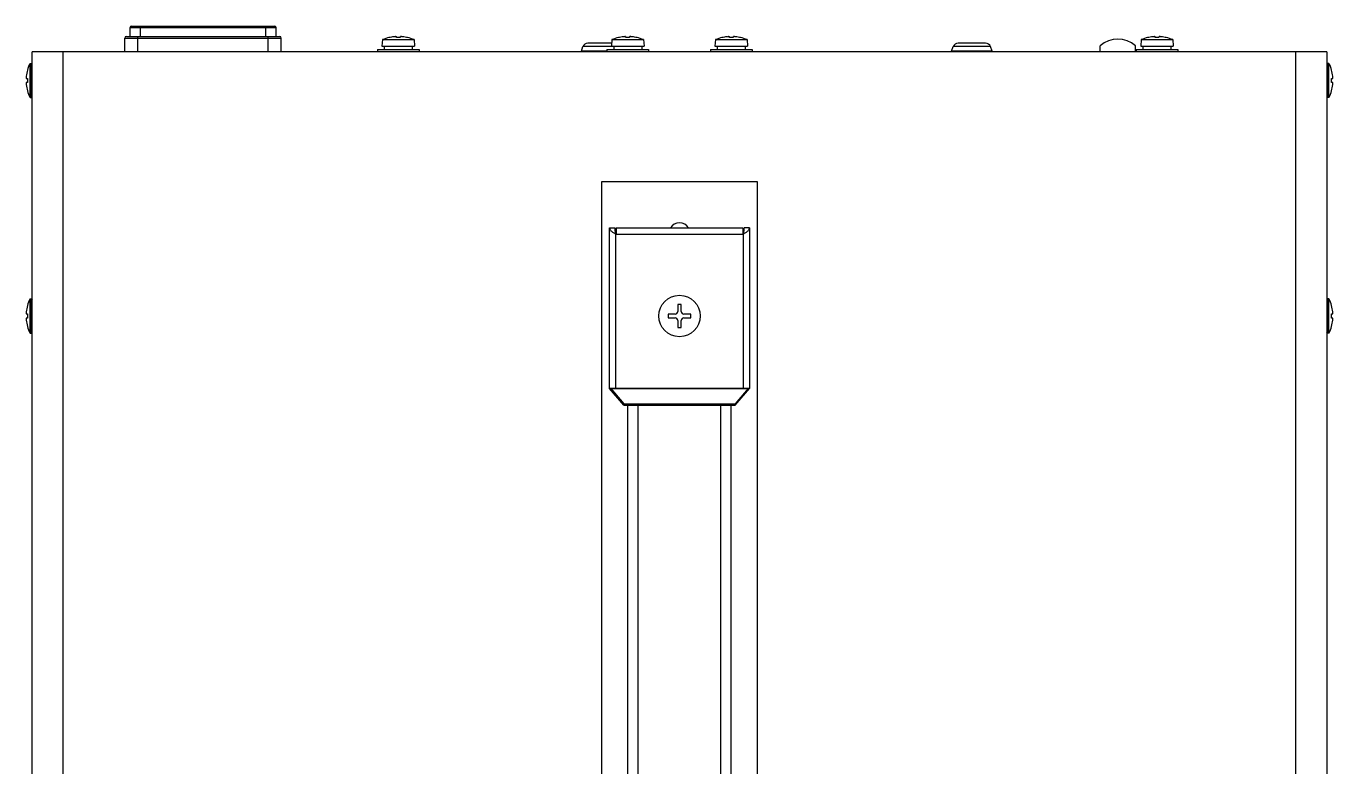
# Model space of a CAD drawing. Extents: x 1917 to 2535, y 2392 to 2924.
# Drawn here: x 1917.8 to 2170.2, y 2781.4 to 2924.5 of the extents above; entities that cross this region are included whole.
import ezdxf

# ---------------------------------------------------------------- set-up
doc = ezdxf.new("R2010")
doc.units = 0
doc.header["$LTSCALE"] = 10
doc.header["$MEASUREMENT"] = 0
doc.layers.get('0').update_dxf_attribs({"linetype": 'CONTINUOUS'})

msp = doc.modelspace()

# ---------------------------------------------------------------- linework, layer by layer
at = {"color": 7}
for p, q in [((1938.2, 2924.46), (1965.8, 2924.46)), ((1939.9, 2922.46), (1939.9, 2924.46)), ((1964.1, 2922.46), (1964.1, 2924.46)), ((1936.9, 2919.46), (1936.9, 2922.16)), ((1936.9, 2922.16), (1967.1, 2922.16)), ((1937.2, 2922.46), (1966.8, 2922.46)), ((1937.9, 2922.46), (1937.9, 2924.16)), ((1937.9, 2924.16), (1966.1, 2924.16)), ((1939.4, 2919.46), (1939.4, 2922.46)), ((1964.6, 2919.46), (1964.6, 2922.46)), ((1966.1, 2922.46), (1966.1, 2924.16)), ((1967.1, 2919.46), (1967.1, 2922.16)), ((1987.9, 2922.24), (1987.9, 2922.25)), ((1989.35, 2922.24), (1989.35, 2922.4)), ((1990.05, 2922.4), (1990.05, 2922.24)), ((1991.5, 2922.25), (1991.5, 2922.24)), ((2032.2, 2922.24), (2032.2, 2922.25)), ((2033.65, 2922.24), (2033.65, 2922.4)), ((2034.35, 2922.4), (2034.35, 2922.24)), ((2035.8, 2922.25), (2035.8, 2922.24)), ((2052.2, 2922.24), (2052.2, 2922.25)), ((2053.65, 2922.24), (2053.65, 2922.4)), ((2054.35, 2922.4), (2054.35, 2922.24)), ((2055.8, 2922.25), (2055.8, 2922.24)), ((2134.4, 2922.24), (2134.4, 2922.25)), ((2135.85, 2922.24), (2135.85, 2922.4)), ((2136.55, 2922.4), (2136.55, 2922.24)), ((2138, 2922.25), (2138, 2922.24)), ((1919, 2672.96), (1919, 2919.46)), ((2169, 2919.46), (1919, 2919.46)), ((1925, 2672.96), (1925, 2919.46)), ((1985.7, 2919.96), (1985.7, 2919.46)), ((1985.7, 2919.96), (1993.7, 2919.96)), ((1986.66, 2921.86), (1986.55, 2920.56)), ((1986.55, 2920.56), (1992.85, 2920.56)), ((1986.66, 2921.86), (1992.74, 2921.86)), ((1987, 2920.56), (1987, 2919.96)), ((1992.4, 2920.56), (1992.4, 2919.96)), ((1992.74, 2921.86), (1992.85, 2920.56)), ((1993.7, 2919.96), (1993.7, 2919.46)), ((2025.05, 2919.63), (2025.36, 2920.5)), ((2030, 2919.63), (2025.05, 2919.63)), ((2031.3, 2920.5), (2025.36, 2920.5)), ((2030.9, 2921.16), (2026.3, 2921.16)), ((2030, 2919.96), (2030, 2919.46)), ((2030, 2919.96), (2038, 2919.96)), ((2030.96, 2921.86), (2030.85, 2920.56)), ((2030.85, 2920.56), (2037.15, 2920.56)), ((2030.96, 2921.86), (2037.04, 2921.86)), ((2031.3, 2920.56), (2031.3, 2919.96)), ((2036.7, 2920.56), (2036.7, 2919.96)), ((2037.04, 2921.86), (2037.15, 2920.56)), ((2038, 2919.96), (2038, 2919.46)), ((2050, 2919.96), (2050, 2919.46)), ((2050, 2919.96), (2058, 2919.96)), ((2050.96, 2921.86), (2050.85, 2920.56)), ((2050.85, 2920.56), (2057.15, 2920.56)), ((2050.96, 2921.86), (2057.04, 2921.86)), ((2051.3, 2920.56), (2051.3, 2919.96)), ((2056.7, 2920.56), (2056.7, 2919.96)), ((2057.04, 2921.86), (2057.15, 2920.56)), ((2058, 2919.96), (2058, 2919.46)), ((2096.55, 2919.63), (2096.86, 2920.5)), ((2104.35, 2919.63), (2096.55, 2919.63)), ((2104.04, 2920.5), (2096.86, 2920.5)), ((2103.1, 2921.16), (2097.8, 2921.16)), ((2104.35, 2919.63), (2104.04, 2920.5)), ((2125.25, 2919.46), (2125.25, 2920.62)), ((2132.05, 2919.46), (2132.05, 2920.62)), ((2132.2, 2919.96), (2132.2, 2919.46)), ((2132.2, 2919.96), (2140.2, 2919.96)), ((2133.16, 2921.86), (2133.05, 2920.56)), ((2133.05, 2920.56), (2139.35, 2920.56)), ((2133.16, 2921.86), (2139.24, 2921.86)), ((2133.5, 2920.56), (2133.5, 2919.96)), ((2138.9, 2920.56), (2138.9, 2919.96)), ((2139.24, 2921.86), (2139.35, 2920.56)), ((2140.2, 2919.96), (2140.2, 2919.46)), ((2163, 2672.96), (2163, 2919.46)), ((2169, 2919.46), (2169, 2672.96)), ((1918.6, 2910.66), (1918.6, 2917.26)), ((1918.6, 2917.26), (1918.85, 2917.26)), ((1918.85, 2910.66), (1918.85, 2917.26)), ((1918.85, 2917.26), (1919, 2917.11)), ((2169.15, 2917.26), (2169, 2917.11)), ((2169.15, 2910.66), (2169.15, 2917.26)), ((2169.4, 2917.26), (2169.15, 2917.26)), ((2169.4, 2910.66), (2169.4, 2917.26)), ((1918.08, 2915.96), (1918.09, 2915.96)), ((2169.91, 2915.96), (2169.92, 2915.96)), ((1917.86, 2914.36), (1918.09, 2914.36)), ((1918.09, 2913.56), (1917.86, 2913.56)), ((1918.09, 2911.96), (1918.08, 2911.96)), ((2169.91, 2914.36), (2170.14, 2914.36)), ((2170.14, 2913.56), (2169.91, 2913.56)), ((2169.92, 2911.96), (2169.91, 2911.96)), ((1918.6, 2910.66), (1918.85, 2910.66)), ((1918.85, 2910.66), (1919, 2910.81)), ((2169.15, 2910.66), (2169, 2910.81)), ((2169.4, 2910.66), (2169.15, 2910.66)), ((2029, 2693.46), (2029, 2894.46)), ((2029, 2894.46), (2059, 2894.46)), ((2059, 2894.46), (2059, 2693.46)), ((2030.5, 2854.48), (2030.5, 2885.46)), ((2030.5, 2885.46), (2031.5, 2885.46)), ((2031.7, 2854.48), (2031.7, 2884.26)), ((2031.7, 2884.26), (2056.3, 2884.26)), ((2031.75, 2885.46), (2031.75, 2884.26)), ((2031.75, 2885.46), (2056.25, 2885.46)), ((2056.25, 2885.46), (2056.25, 2884.26)), ((2056.3, 2884.26), (2056.3, 2854.48)), ((2057.5, 2885.46), (2056.5, 2885.46)), ((2057.5, 2885.46), (2057.5, 2854.48)), ((1918.6, 2865.16), (1918.6, 2871.76)), ((1918.6, 2871.76), (1918.85, 2871.76)), ((1918.85, 2865.16), (1918.85, 2871.76)), ((1918.85, 2871.76), (1919, 2871.61)), ((2169.15, 2871.76), (2169, 2871.61)), ((2169.4, 2871.76), (2169.15, 2871.76)), ((2169.15, 2865.16), (2169.15, 2871.76)), ((2169.4, 2865.16), (2169.4, 2871.76)), ((1918.08, 2870.46), (1918.09, 2870.46)), ((2043.65, 2870.66), (2043.65, 2869.31)), ((2044.35, 2870.66), (2043.65, 2870.66)), ((2044.35, 2869.31), (2044.35, 2870.66)), ((2169.91, 2870.46), (2169.92, 2870.46)), ((1917.86, 2868.86), (1918.09, 2868.86)), ((1918.09, 2868.06), (1917.86, 2868.06)), ((1918.09, 2866.46), (1918.08, 2866.46)), ((2041.8, 2868.81), (2041.8, 2868.11)), ((2043.15, 2868.81), (2041.8, 2868.81)), ((2041.8, 2868.11), (2043.15, 2868.11)), ((2043.65, 2867.61), (2043.65, 2866.26)), ((2044.35, 2866.26), (2044.35, 2867.61)), ((2046.2, 2868.81), (2044.85, 2868.81)), ((2044.85, 2868.11), (2046.2, 2868.11)), ((2046.2, 2868.11), (2046.2, 2868.81)), ((2169.91, 2868.86), (2170.14, 2868.86)), ((2170.14, 2868.06), (2169.91, 2868.06)), ((2169.92, 2866.46), (2169.91, 2866.46)), ((1918.6, 2865.16), (1918.85, 2865.16)), ((1918.85, 2865.16), (1919, 2865.31)), ((2043.65, 2866.26), (2044.35, 2866.26)), ((2169.15, 2865.16), (2169, 2865.31)), ((2169.4, 2865.16), (2169.15, 2865.16)), ((2030.5, 2854.46), (2030.5, 2854.48)), ((2057.5, 2854.48), (2030.5, 2854.48)), ((2030.74, 2854.43), (2030.5, 2854.48)), ((2033.25, 2851.2), (2030.5, 2854.46)), ((2030.74, 2854.17), (2030.74, 2854.43)), ((2030.74, 2854.43), (2033.25, 2851.46)), ((2030.74, 2854.43), (2057.26, 2854.43)), ((2054.75, 2851.2), (2057.5, 2854.46)), ((2057.26, 2854.43), (2054.75, 2851.46)), ((2057.26, 2854.43), (2057.5, 2854.48)), ((2057.26, 2854.17), (2057.26, 2854.43)), ((2057.5, 2854.46), (2057.5, 2854.48)), ((2033.25, 2851.2), (2033.25, 2851.46)), ((2033.25, 2851.46), (2054.75, 2851.46)), ((2054.75, 2851.2), (2054.75, 2851.46)), ((2033.25, 2851.2), (2054.75, 2851.2)), ((2034, 2736.72), (2034, 2851.2)), ((2036, 2736.72), (2036, 2851.2)), ((2052, 2736.72), (2052, 2851.2)), ((2054, 2736.72), (2054, 2851.2))]:
    msp.add_line(p, q, dxfattribs=at)
msp.add_circle((2044, 2868.46), 4, dxfattribs=at)
msp.add_circle((2044, 2868.46), 4, dxfattribs=at)
for centre, radius, start, end in [((1938.2, 2924.16), 0.3, 90, 180), ((1965.8, 2924.16), 0.3, 0, 90), ((1937.2, 2922.16), 0.3, 90, 180), ((1966.8, 2922.16), 0.3, 0, 90), ((1989.7, 2914.47), 7.98, 103.032, 112.3565), ((1989.7, 2914.47), 7.97, 96.1186, 103.0448), ((1989.35, 2917.74), 4.69, 95.5595, 96.1197), ((1989.7, 2914.47), 7.78, 87.4205, 92.5795), ((1990.05, 2917.74), 4.69, 83.8802, 84.4402), ((1989.7, 2914.47), 7.97, 76.9552, 83.8814), ((1989.7, 2914.47), 7.98, 67.6435, 76.968), ((2034, 2914.47), 7.98, 103.032, 112.3565), ((2034, 2914.47), 7.97, 96.1186, 103.0448), ((2033.65, 2917.74), 4.69, 95.5595, 96.1197), ((2034, 2914.47), 7.78, 87.4205, 92.5795), ((2034.35, 2917.74), 4.69, 83.8802, 84.4402), ((2034, 2914.47), 7.97, 76.9552, 83.8814), ((2034, 2914.47), 7.98, 67.6435, 76.968), ((2054, 2914.47), 7.98, 103.032, 112.3565), ((2054, 2914.47), 7.97, 96.1186, 103.0448), ((2053.65, 2917.74), 4.69, 95.5595, 96.1197), ((2054, 2914.47), 7.78, 87.4205, 92.5795), ((2054.35, 2917.74), 4.69, 83.8802, 84.4402), ((2054, 2914.47), 7.97, 76.9552, 83.8814), ((2054, 2914.47), 7.98, 67.6435, 76.968), ((2128.65, 2916.96), 5, 47.1564, 132.8436), ((2136.2, 2914.47), 7.98, 103.032, 112.3565), ((2136.2, 2914.47), 7.97, 96.1186, 103.0448), ((2135.85, 2917.74), 4.69, 95.5595, 96.1197), ((2136.2, 2914.47), 7.78, 87.4205, 92.5795), ((2136.55, 2917.74), 4.69, 83.8802, 84.4402), ((2136.2, 2914.47), 7.97, 76.9552, 83.8814), ((2136.2, 2914.47), 7.98, 67.6435, 76.968), ((2025.23, 2919.56), 0.2, 160.1448, 210.0734), ((2026.3, 2920.16), 1, 90, 160.1448), ((2096.73, 2919.56), 0.2, 160.1448, 210.0734), ((2097.8, 2920.16), 1, 90, 160.1448), ((2103.1, 2920.16), 1, 19.8552, 90), ((2104.17, 2919.56), 0.2, 329.9266, 19.8552), ((1925.01, 2913.96), 7.21, 152.746, 163.85), ((2162.99, 2913.96), 7.21, 16.15, 27.254), ((1921.4, 2914.36), 3.56, 173.6122, 174.7006), ((1925.01, 2913.96), 7.2, 163.8612, 173.6163), ((2162.99, 2913.96), 7.2, 6.3837, 16.1388), ((2166.72, 2914.37), 3.45, 4.3337, 6.4059), ((1921.28, 2913.54), 3.45, 184.3337, 186.4059), ((1925.01, 2913.96), 7.2, 186.3837, 196.1388), ((1925.01, 2913.96), 6.92, 176.6878, 183.3122), ((1925.01, 2913.96), 7.21, 196.15, 207.254), ((2162.99, 2913.96), 7.21, 332.746, 343.85), ((2162.99, 2913.96), 6.92, 356.6878, 3.3122), ((2162.99, 2913.96), 7.2, 343.8612, 353.6163), ((2166.6, 2913.55), 3.56, 353.6122, 354.7006), ((2044, 2884.46), 2, 30.0122, 149.9878), ((1925.01, 2868.46), 7.21, 152.746, 163.85), ((2162.99, 2868.46), 7.21, 16.15, 27.254), ((1921.4, 2868.86), 3.56, 173.6122, 174.7006), ((1925.01, 2868.46), 7.2, 163.8612, 173.6163), ((2043.15, 2869.31), 0.5, 270, 0), ((2044.85, 2869.31), 0.5, 180, 270), ((2162.99, 2868.46), 7.2, 6.3837, 16.1388), ((2166.72, 2868.87), 3.45, 4.3337, 6.4059), ((1921.28, 2868.04), 3.45, 184.3337, 186.4059), ((1925.01, 2868.46), 7.2, 186.3837, 196.1388), ((1925.01, 2868.46), 6.92, 176.6878, 183.3122), ((1925.01, 2868.46), 7.21, 196.15, 207.254), ((2043.15, 2867.61), 0.5, 0, 90), ((2044.85, 2867.61), 0.5, 90, 180), ((2162.99, 2868.46), 7.21, 332.746, 343.85), ((2162.99, 2868.46), 6.92, 356.6878, 3.3122), ((2162.99, 2868.46), 7.2, 343.8612, 353.6163), ((2166.6, 2868.05), 3.56, 353.6122, 354.7006)]:
    msp.add_arc(centre, radius, start, end, dxfattribs=at)
for points, start_tangent, end_tangent in [([(1989.35, 2922.4), (1989.34, 2922.41), (1989.33, 2922.42), (1989.3, 2922.42), (1989.27, 2922.42), (1989.23, 2922.43), (1989.18, 2922.43), (1989.13, 2922.42), (1989.07, 2922.42), (1989, 2922.42), (1988.93, 2922.41), (1988.9, 2922.41)], (0, 1), (-0.995298, -0.096861)), ([(1990.5, 2922.41), (1990.46, 2922.41), (1990.38, 2922.42), (1990.32, 2922.42), (1990.27, 2922.43), (1990.23, 2922.43), (1990.19, 2922.43), (1990.15, 2922.43), (1990.12, 2922.42), (1990.1, 2922.42), (1990.08, 2922.42), (1990.06, 2922.41), (1990.05, 2922.41), (1990.05, 2922.4)], (-0.995298, 0.096863), (0, -1)), ([(2033.65, 2922.4), (2033.64, 2922.41), (2033.63, 2922.42), (2033.6, 2922.42), (2033.57, 2922.42), (2033.53, 2922.43), (2033.48, 2922.43), (2033.43, 2922.42), (2033.37, 2922.42), (2033.3, 2922.42), (2033.23, 2922.41), (2033.2, 2922.41)], (0, 1), (-0.995298, -0.096861)), ([(2034.8, 2922.41), (2034.76, 2922.41), (2034.68, 2922.42), (2034.62, 2922.42), (2034.57, 2922.43), (2034.53, 2922.43), (2034.49, 2922.43), (2034.45, 2922.43), (2034.42, 2922.42), (2034.4, 2922.42), (2034.38, 2922.42), (2034.36, 2922.41), (2034.35, 2922.41), (2034.35, 2922.4)], (-0.995298, 0.096863), (0, -1)), ([(2053.65, 2922.4), (2053.64, 2922.41), (2053.63, 2922.42), (2053.6, 2922.42), (2053.57, 2922.42), (2053.53, 2922.43), (2053.48, 2922.43), (2053.43, 2922.42), (2053.37, 2922.42), (2053.3, 2922.42), (2053.23, 2922.41), (2053.2, 2922.41)], (0, 1), (-0.995298, -0.096861)), ([(2054.8, 2922.41), (2054.76, 2922.41), (2054.68, 2922.42), (2054.62, 2922.42), (2054.57, 2922.43), (2054.53, 2922.43), (2054.49, 2922.43), (2054.45, 2922.43), (2054.42, 2922.42), (2054.4, 2922.42), (2054.38, 2922.42), (2054.36, 2922.41), (2054.35, 2922.41), (2054.35, 2922.4)], (-0.995298, 0.096863), (0, -1)), ([(2135.85, 2922.4), (2135.84, 2922.41), (2135.83, 2922.42), (2135.8, 2922.42), (2135.77, 2922.42), (2135.73, 2922.43), (2135.68, 2922.43), (2135.63, 2922.42), (2135.57, 2922.42), (2135.5, 2922.42), (2135.43, 2922.41), (2135.4, 2922.41)], (0, 1), (-0.995298, -0.096861)), ([(2137, 2922.41), (2136.96, 2922.41), (2136.88, 2922.42), (2136.82, 2922.42), (2136.77, 2922.43), (2136.73, 2922.43), (2136.69, 2922.43), (2136.65, 2922.43), (2136.62, 2922.42), (2136.6, 2922.42), (2136.58, 2922.42), (2136.56, 2922.41), (2136.55, 2922.41), (2136.55, 2922.4)], (-0.995298, 0.096863), (0, -1)), ([(1917.85, 2914.69), (1917.84, 2914.63), (1917.84, 2914.58), (1917.84, 2914.54), (1917.84, 2914.49), (1917.84, 2914.46), (1917.84, 2914.42), (1917.84, 2914.4), (1917.84, 2914.38), (1917.85, 2914.36), (1917.86, 2914.36)], (-0.092288, -0.995732), (1, 0)), ([(2170.14, 2914.36), (2170.15, 2914.36), (2170.16, 2914.38), (2170.16, 2914.4), (2170.16, 2914.42), (2170.16, 2914.46), (2170.16, 2914.49), (2170.16, 2914.54), (2170.16, 2914.58), (2170.16, 2914.63)], (1, 0), (-0.075002, 0.997183)), ([(1917.86, 2913.56), (1917.85, 2913.55), (1917.84, 2913.54), (1917.84, 2913.52), (1917.84, 2913.49), (1917.84, 2913.46), (1917.84, 2913.42), (1917.84, 2913.38), (1917.84, 2913.33), (1917.84, 2913.28)], (-1, 0), (0.075002, -0.997183)), ([(2170.15, 2913.22), (2170.16, 2913.28), (2170.16, 2913.33), (2170.16, 2913.38), (2170.16, 2913.42), (2170.16, 2913.46), (2170.16, 2913.49), (2170.16, 2913.52), (2170.16, 2913.54), (2170.15, 2913.55), (2170.14, 2913.56)], (0.092288, 0.995732), (-1, 0)), ([(2030.5, 2885.46), (2030.53, 2885.29), (2030.62, 2885.11), (2030.76, 2884.94), (2030.95, 2884.77), (2031.18, 2884.6), (2031.43, 2884.43), (2031.7, 2884.26)], (0, -1), (0.843564, -0.537029)), ([(2031.5, 2885.46), (2031.51, 2885.29), (2031.52, 2885.11), (2031.54, 2884.94), (2031.58, 2884.77), (2031.61, 2884.6), (2031.66, 2884.43), (2031.7, 2884.26)], (0, -1), (0.253264, -0.967397)), ([(2056.3, 2884.26), (2056.34, 2884.43), (2056.39, 2884.6), (2056.42, 2884.77), (2056.46, 2884.94), (2056.48, 2885.11), (2056.49, 2885.29), (2056.5, 2885.46)], (0.253264, 0.967397), (0, 1)), ([(2056.3, 2884.26), (2056.57, 2884.43), (2056.82, 2884.6), (2057.05, 2884.77), (2057.24, 2884.94), (2057.38, 2885.11), (2057.47, 2885.29), (2057.5, 2885.46)], (0.843564, 0.537029), (0, 1)), ([(1917.85, 2869.19), (1917.84, 2869.13), (1917.84, 2869.08), (1917.84, 2869.04), (1917.84, 2868.99), (1917.84, 2868.96), (1917.84, 2868.92), (1917.84, 2868.9), (1917.84, 2868.88), (1917.85, 2868.86), (1917.86, 2868.86)], (-0.092288, -0.995732), (1, 0)), ([(2170.14, 2868.86), (2170.15, 2868.86), (2170.16, 2868.88), (2170.16, 2868.9), (2170.16, 2868.92), (2170.16, 2868.96), (2170.16, 2868.99), (2170.16, 2869.04), (2170.16, 2869.08), (2170.16, 2869.13)], (1, 0), (-0.075002, 0.997183)), ([(1917.86, 2868.06), (1917.85, 2868.05), (1917.84, 2868.04), (1917.84, 2868.02), (1917.84, 2867.99), (1917.84, 2867.96), (1917.84, 2867.92), (1917.84, 2867.88), (1917.84, 2867.83), (1917.84, 2867.78)], (-1, 0), (0.075002, -0.997183)), ([(2170.15, 2867.72), (2170.16, 2867.78), (2170.16, 2867.83), (2170.16, 2867.88), (2170.16, 2867.92), (2170.16, 2867.96), (2170.16, 2867.99), (2170.16, 2868.02), (2170.16, 2868.04), (2170.15, 2868.05), (2170.14, 2868.06)], (0.092288, 0.995732), (-1, 0))]:
    msp.add_spline(points, degree=3, dxfattribs=dict(at, start_tangent=start_tangent, end_tangent=end_tangent))

doc.saveas('drawing.dxf')
